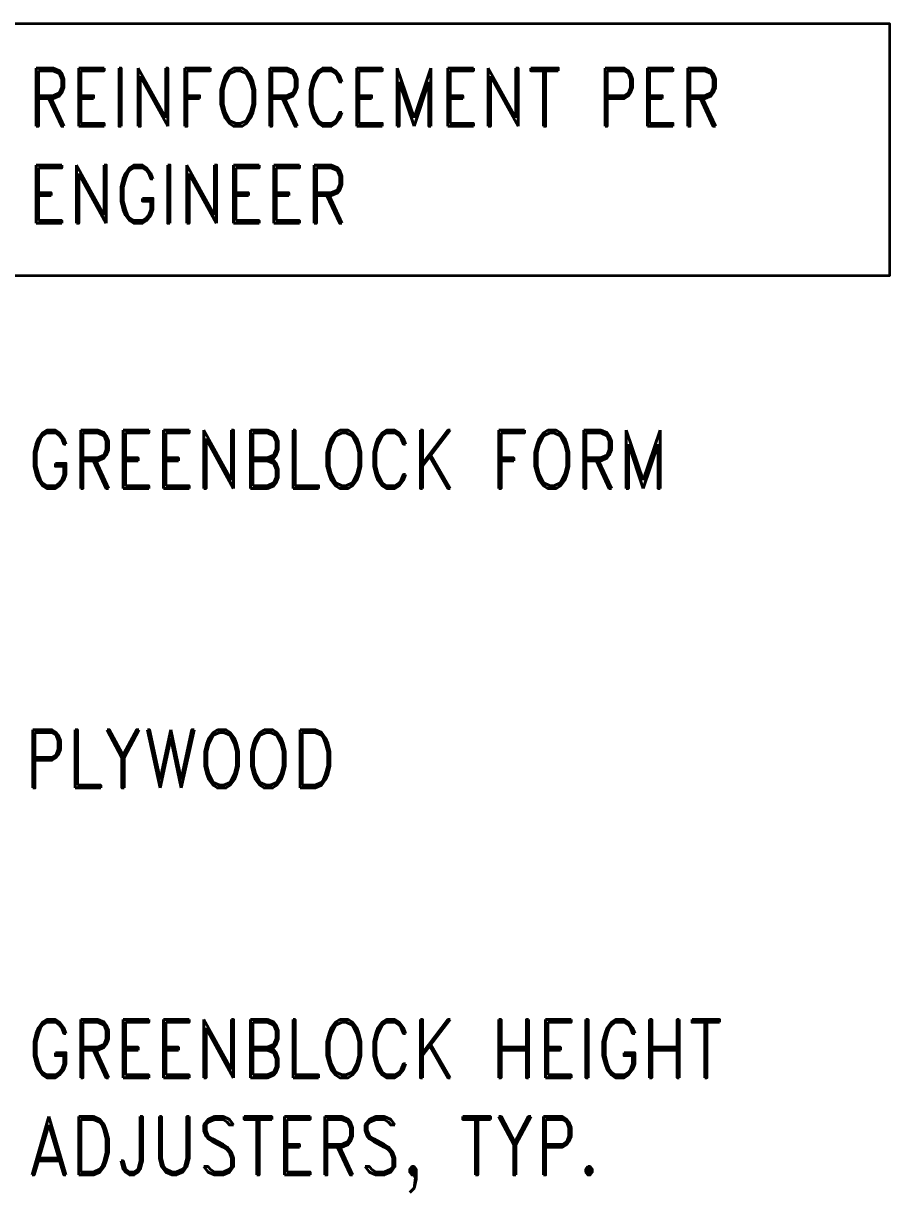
# Model space of a CAD drawing. Header units: inches. Extents: x -142.1 to -56.9, y 87.9 to 173.9.
# Drawn here: x -76.71 to -57.2, y 140.27 to 166.62 of the extents above; entities that cross this region are included whole.
import ezdxf

# ---------------------------------------------------------------- set-up
doc = ezdxf.new("R2010")
doc.units = ezdxf.units.IN
doc.header["$MEASUREMENT"] = 0
doc.layers.add('A4 medium', color=7, linetype='Continuous', lineweight=35)
doc.layers.add('DIM', color=3, linetype='Continuous', lineweight=13)
doc.styles.add('ROMAND', font='romand.shx', dxfattribs={"width": 0.85})

msp = doc.modelspace()

# ---------------------------------------------------------------- linework, layer by layer
at = {"layer": 'A4 medium', "ltscale": 0.15}
msp.add_lwpolyline([(-77.931, 166.617), (-57.199, 166.617), (-57.199, 160.928), (-77.931, 160.928)], close=True, dxfattribs=at)

# ---------------------------------------------------------------- texts
at = {"layer": 'DIM', "color": 3, "char_height": 1.3125, "style": 'ROMAND'}
for s, insert, width, attachment_point in [('REINFORCEMENT PER ENGINEER', (-76.616, 165.612), 22.17809, 1), ('GREENBLOCK FORM ', (-76.616, 157.449), 22.17809, 1), ('PLYWOOD ', (-69.666, 150.699), 36.40043, 3), ('GREENBLOCK HEIGHT ADJUSTERS, TYP. ', (-76.616, 144.168), 22.17809, 1)]:
    msp.add_mtext(s, dxfattribs=dict(at, insert=insert, width=width, attachment_point=attachment_point))

doc.saveas('drawing.dxf')
